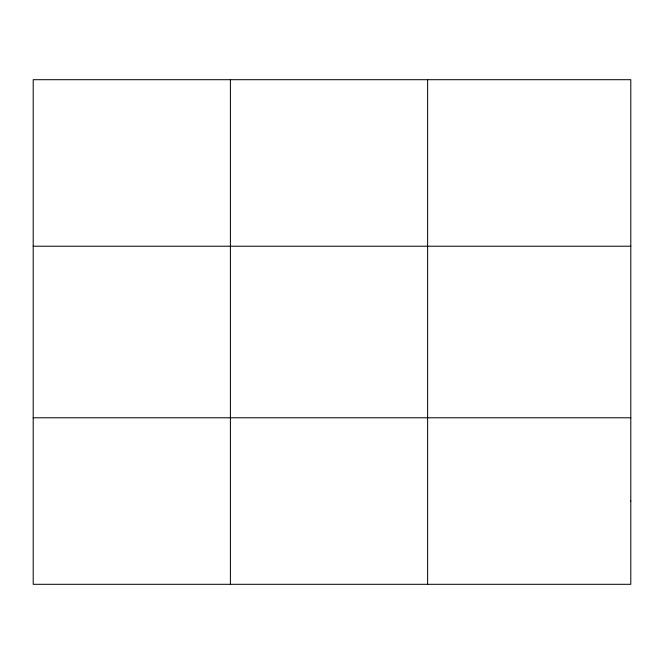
<?xml version="1.0" encoding="UTF-8"?>
<svg xmlns="http://www.w3.org/2000/svg" width="664" height="664" viewBox="0 0 664 664"><rect width="100%" height="100%" fill="white"/><g stroke="black" fill="none" stroke-linecap="round" stroke-linejoin="round"><path stroke-width="1" d="M230.408 79.697L230.408 584.303M427.616 79.697L427.616 584.303M33.2 246.219L630.8 246.219M33.2 417.781L630.8 417.781M630.8 501.046L630.8 584.303L33.2 584.303L33.2 79.697L630.8 79.697L630.8 501.046"/></g></svg>
